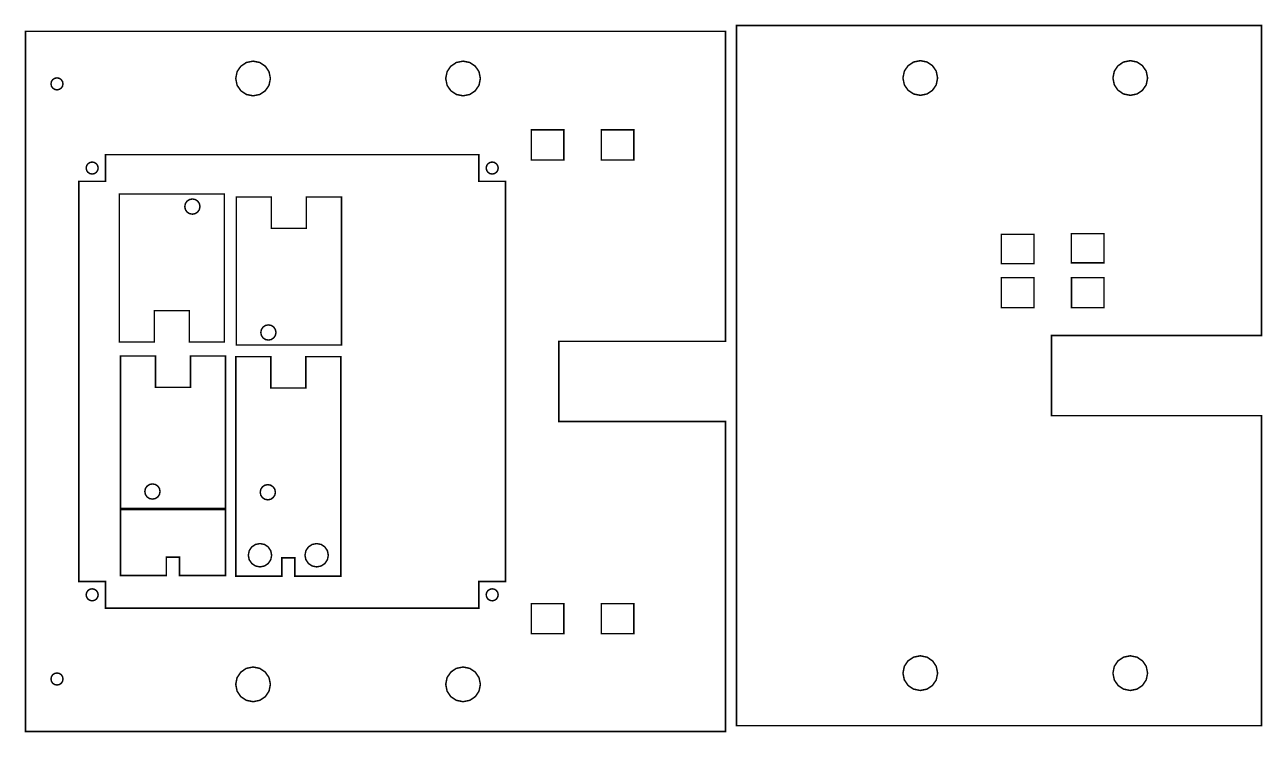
# Model space of a CAD drawing. Extents: x 0.21 to 9.49, y 0.26 to 5.57.
import ezdxf

# ---------------------------------------------------------------- set-up
doc = ezdxf.new("R2010")
doc.units = 0
doc.layers.get('0').update_dxf_attribs({"linetype": 'CONTINUOUS'})

msp = doc.modelspace()

# ---------------------------------------------------------------- linework, layer by layer
at = {"color": 0}
for points, const_width in [([(9.48649, 0.313368), (5.54947, 0.313368), (5.54947, 5.56336), (9.48649, 5.56336), (9.48649, 3.23839), (7.91174, 3.23839), (7.91174, 2.93836), (7.91174, 2.63835), (9.48649, 2.63835), (9.48649, 0.313368)], 0.011111), ([(5.4669, 0.269476), (0.216906, 0.269476), (0.216906, 5.51947), (5.4669, 5.51947), (5.4669, 3.1945), (4.2169, 3.1945), (4.2169, 2.89447), (4.2169, 2.59451), (5.4669, 2.59451), (5.4669, 0.269476)], 0.011111), ([(1.92361, 5.296), (1.87299, 5.28581), (1.83165, 5.25792), (1.80382, 5.21664), (1.79363, 5.16596), (1.80382, 5.1154), (1.83165, 5.07406), (1.87299, 5.04622), (1.92361, 5.03597), (1.97418, 5.04622), (2.01551, 5.07406), (2.04335, 5.1154), (2.0536, 5.16596), (2.04335, 5.21664), (2.01551, 5.25792), (1.97418, 5.28581), (1.92361, 5.296), (1.92361, 5.296)], 0.011111), ([(3.49843, 5.296), (3.44781, 5.28581), (3.40647, 5.25792), (3.37864, 5.21664), (3.36843, 5.16596), (3.37864, 5.1154), (3.40647, 5.07406), (3.44781, 5.04622), (3.49843, 5.03597), (3.54899, 5.04622), (3.59033, 5.07406), (3.61817, 5.1154), (3.62842, 5.16596), (3.61817, 5.21664), (3.59033, 5.25792), (3.54899, 5.28581), (3.49843, 5.296)], 0.011111), ([(6.92746, 5.29964), (6.87685, 5.28944), (6.8355, 5.26161), (6.80767, 5.22026), (6.79747, 5.16965), (6.80767, 5.11908), (6.8355, 5.07775), (6.87685, 5.04992), (6.92746, 5.03965), (6.97803, 5.04992), (7.01937, 5.07775), (7.04719, 5.11908), (7.05746, 5.16965), (7.04719, 5.22026), (7.01937, 5.26161), (6.97803, 5.28944), (6.92746, 5.29964)], 0.011111), ([(8.50228, 5.29964), (8.45161, 5.28944), (8.41032, 5.26161), (8.38243, 5.22026), (8.37224, 5.16965), (8.38243, 5.11908), (8.41026, 5.07775), (8.45161, 5.04992), (8.50222, 5.03965), (8.55285, 5.04992), (8.59418, 5.07775), (8.62201, 5.11908), (8.63226, 5.16965), (8.62201, 5.22026), (8.59418, 5.26161), (8.55285, 5.28944), (8.50228, 5.29964), (8.50228, 5.29964)], 0.011111), ([(0.453125, 5.17079), (0.435601, 5.16726), (0.421278, 5.15761), (0.411675, 5.14328), (0.408149, 5.12576), (0.411675, 5.10829), (0.421278, 5.09397), (0.435601, 5.08436), (0.453125, 5.08078), (0.470594, 5.08436), (0.484918, 5.09397), (0.494575, 5.10829), (0.498156, 5.12576), (0.494575, 5.14328), (0.484918, 5.15761), (0.470594, 5.16726), (0.453125, 5.17079)], 0.011111), ([(4.00982, 4.55561), (4.25412, 4.55561), (4.25412, 4.7806), (4.00982, 4.7806), (4.00982, 4.55561)], 0.01087), ([(4.53504, 4.55561), (4.77929, 4.55561), (4.77929, 4.7806), (4.53504, 4.7806), (4.53504, 4.55561)], 0.01087), ([(0.816894, 4.59446), (0.816894, 4.39447), (0.616917, 4.39447), (0.616917, 1.39447), (0.816894, 1.39447), (0.816894, 1.1945), (3.61692, 1.1945), (3.61692, 1.39447), (3.81689, 1.39447), (3.81689, 4.39447), (3.61692, 4.39447), (3.61692, 4.59446), (0.816894, 4.59446)], 0.011111), ([(0.716906, 4.5395), (0.699382, 4.53597), (0.685058, 4.52632), (0.675456, 4.51199), (0.671929, 4.49447), (0.675456, 4.477), (0.685058, 4.46267), (0.699382, 4.45307), (0.716906, 4.44949), (0.734375, 4.45307), (0.748697, 4.46267), (0.758356, 4.477), (0.761936, 4.49447), (0.758356, 4.51199), (0.748697, 4.52632), (0.734375, 4.53597), (0.716906, 4.5395), (0.716906, 4.5395)], 0.011111), ([(3.7169, 4.5395), (3.69938, 4.53597), (3.68506, 4.52632), (3.67546, 4.51199), (3.67193, 4.49447), (3.67546, 4.477), (3.68506, 4.46267), (3.69938, 4.45307), (3.7169, 4.44949), (3.73438, 4.45307), (3.74869, 4.46267), (3.75836, 4.477), (3.76193, 4.49447), (3.75836, 4.51199), (3.74869, 4.52632), (3.73438, 4.53597), (3.7169, 4.5395), (3.7169, 4.5395)], 0.011111), ([(0.920628, 3.18956), (1.18327, 3.18956), (1.18327, 3.42453), (1.44586, 3.42453), (1.44586, 3.18956), (1.70844, 3.18956), (1.70844, 4.30003), (0.920628, 4.30003), (0.920628, 3.18956)], 0.011111), ([(2.58637, 4.27746), (2.32374, 4.27746), (2.32374, 4.04249), (2.06114, 4.04249), (2.06114, 4.27746), (1.79856, 4.27746), (1.79856, 3.16699), (2.58637, 3.16699), (2.58637, 4.27746)], 0.011111), ([(1.52544, 4.20551), (1.52094, 4.22771), (1.50874, 4.24582), (1.49061, 4.25808), (1.46843, 4.26253), (1.44624, 4.25808), (1.42811, 4.24582), (1.4159, 4.22771), (1.41146, 4.20551), (1.4159, 4.18338), (1.42811, 4.16525), (1.44624, 4.15306), (1.46843, 4.14854), (1.49061, 4.15306), (1.50874, 4.16525), (1.52094, 4.18338), (1.52544, 4.20551)], 0.011111), ([(7.78039, 3.77821), (7.53597, 3.77821), (7.53597, 3.9981), (7.78039, 3.9981), (7.78039, 3.77821)], 0.010622), ([(8.06119, 3.78353), (8.30556, 3.78353), (8.30556, 4.00336), (8.06119, 4.00336), (8.06119, 3.78353)], 0.010622), ([(7.78039, 3.44829), (7.78039, 3.67329), (7.53597, 3.67329), (7.53597, 3.44829), (7.78039, 3.44829)], 0.01087), ([(8.30556, 3.44829), (8.30556, 3.67329), (8.06119, 3.67329), (8.06119, 3.44829), (8.30556, 3.44829)], 0.01087), ([(1.98156, 3.26144), (1.986, 3.23926), (1.99821, 3.22114), (2.01633, 3.20893), (2.03851, 3.20443), (2.06071, 3.20893), (2.07883, 3.22114), (2.09104, 3.23926), (2.09554, 3.26144), (2.09104, 3.28364), (2.07883, 3.30176), (2.06071, 3.31396), (2.03851, 3.31842), (2.01633, 3.31396), (1.99821, 3.30176), (1.986, 3.28364), (1.98156, 3.26144)], 0.011111), ([(1.71685, 3.0849), (1.45426, 3.0849), (1.45426, 2.84987), (1.19168, 2.84987), (1.19168, 3.0849), (0.929036, 3.0849), (0.929036, 1.97439), (0.929036, 1.43896), (1.27376, 1.43896), (1.27376, 1.57676), (1.37218, 1.57676), (1.37218, 1.43896), (1.71685, 1.43896), (1.71685, 1.97439), (1.71685, 3.0849)], 0.011111), ([(2.58197, 3.07969), (2.31933, 3.07969), (2.31933, 2.84467), (2.05675, 2.84467), (2.05675, 3.07969), (1.79417, 3.07969), (1.79417, 1.96918), (1.79417, 1.43375), (2.13883, 1.43375), (2.13883, 1.57156), (2.23725, 1.57156), (2.23725, 1.43375), (2.58197, 1.43375), (2.58197, 1.96918), (2.58197, 3.07969)], 0.011111), ([(1.11203, 2.06885), (1.11648, 2.04671), (1.12869, 2.0286), (1.14681, 2.01639), (1.16905, 2.01187), (1.19119, 2.01639), (1.20931, 2.0286), (1.22152, 2.04671), (1.22602, 2.06885), (1.22152, 2.0911), (1.20931, 2.10921), (1.19119, 2.12142), (1.16905, 2.12586), (1.14681, 2.12142), (1.12869, 2.10921), (1.11648, 2.0911), (1.11203, 2.06885), (1.11203, 2.06885)], 0.011111), ([(1.97715, 2.06364), (1.98161, 2.0415), (1.99382, 2.02339), (2.01193, 2.01118), (2.03413, 2.00667), (2.05626, 2.01118), (2.07443, 2.02339), (2.08664, 2.0415), (2.09114, 2.06364), (2.08664, 2.08583), (2.07443, 2.10394), (2.05626, 2.11621), (2.03413, 2.12067), (2.01193, 2.11621), (1.99382, 2.10394), (1.98161, 2.08583), (1.97715, 2.06364)], 0.011111), ([(0.940158, 1.93858), (0.940158, 1.93864), (1.70535, 1.93864), (1.70535, 1.93858), (0.940158, 1.93858)], 0.020581), ([(1.88803, 1.59119), (1.89486, 1.55718), (1.91363, 1.52935), (1.94146, 1.51058), (1.97553, 1.50369), (2.00956, 1.51058), (2.03737, 1.52935), (2.05615, 1.55718), (2.06304, 1.59119), (2.05615, 1.62528), (2.03737, 1.6531), (2.00956, 1.67188), (1.97553, 1.67871), (1.94146, 1.67188), (1.91363, 1.6531), (1.89486, 1.62528), (1.88803, 1.59119)], 0.011111), ([(2.31304, 1.59119), (2.31988, 1.55718), (2.33865, 1.52935), (2.36649, 1.51058), (2.40056, 1.50369), (2.43457, 1.51058), (2.4624, 1.52935), (2.48118, 1.55718), (2.48807, 1.59119), (2.48118, 1.62528), (2.4624, 1.6531), (2.43457, 1.67188), (2.40056, 1.67871), (2.36649, 1.67188), (2.33865, 1.6531), (2.31988, 1.62528), (2.31304, 1.59119)], 0.011111), ([(0.716906, 1.33946), (0.699382, 1.33594), (0.685058, 1.32633), (0.675456, 1.31201), (0.671929, 1.29449), (0.675456, 1.27702), (0.685058, 1.2627), (0.699382, 1.25304), (0.716906, 1.24946), (0.734375, 1.25304), (0.748697, 1.2627), (0.758356, 1.27702), (0.761936, 1.29449), (0.758356, 1.31201), (0.748697, 1.32633), (0.734375, 1.33594), (0.716906, 1.33946), (0.716906, 1.33946)], 0.011111), ([(3.7169, 1.33946), (3.69938, 1.33594), (3.68506, 1.32633), (3.67546, 1.31201), (3.67193, 1.29449), (3.67546, 1.27702), (3.68506, 1.2627), (3.69938, 1.25304), (3.7169, 1.24946), (3.73438, 1.25304), (3.74869, 1.2627), (3.75836, 1.27702), (3.76193, 1.29449), (3.75836, 1.31201), (3.74869, 1.32633), (3.73438, 1.33594), (3.7169, 1.33946), (3.7169, 1.33946)], 0.011111), ([(4.00982, 1.00331), (4.25412, 1.00331), (4.25412, 1.22868), (4.00982, 1.22868), (4.00982, 1.00331)], 0.010889), ([(4.53504, 1.00331), (4.77929, 1.00331), (4.77929, 1.22868), (4.53504, 1.22868), (4.53504, 1.00331)], 0.010889), ([(6.92746, 0.837076), (6.87685, 0.826878), (6.8355, 0.799044), (6.80767, 0.757704), (6.79747, 0.707086), (6.80767, 0.656521), (6.8355, 0.615181), (6.87685, 0.587294), (6.92746, 0.57704), (6.97803, 0.587294), (7.01937, 0.615126), (7.04719, 0.656467), (7.05746, 0.707086), (7.04719, 0.757704), (7.01937, 0.799044), (6.97803, 0.826878), (6.92746, 0.837076)], 0.011111), ([(8.50228, 0.837076), (8.45161, 0.826878), (8.41032, 0.799044), (8.38243, 0.757704), (8.37224, 0.707086), (8.38243, 0.656521), (8.41026, 0.615181), (8.45161, 0.587294), (8.50222, 0.57704), (8.55285, 0.587294), (8.59418, 0.615126), (8.62201, 0.656467), (8.63226, 0.707086), (8.62201, 0.757704), (8.59418, 0.799044), (8.55285, 0.826878), (8.50228, 0.837076), (8.50228, 0.837076)], 0.011111), ([(1.92361, 0.752983), (1.87299, 0.742785), (1.83165, 0.714953), (1.80382, 0.673611), (1.79363, 0.622993), (1.80382, 0.572374), (1.83165, 0.531033), (1.87299, 0.503201), (1.92361, 0.492947), (1.97418, 0.503201), (2.01551, 0.531033), (2.04335, 0.572374), (2.0536, 0.622993), (2.04335, 0.673611), (2.01551, 0.714953), (1.97418, 0.742785), (1.92361, 0.752983), (1.92361, 0.752983)], 0.011111), ([(3.49843, 0.752983), (3.44781, 0.742785), (3.40647, 0.714953), (3.37864, 0.673611), (3.36843, 0.622993), (3.37864, 0.572374), (3.40647, 0.531033), (3.44781, 0.503201), (3.49843, 0.492947), (3.54899, 0.503201), (3.59033, 0.531033), (3.61817, 0.572374), (3.62842, 0.622993), (3.61817, 0.673611), (3.59033, 0.714953), (3.54899, 0.742785), (3.49843, 0.752983)], 0.011111), ([(0.453125, 0.708171), (0.435601, 0.704644), (0.421278, 0.695042), (0.411675, 0.680718), (0.408149, 0.663194), (0.411675, 0.645725), (0.421278, 0.631401), (0.435601, 0.621744), (0.453125, 0.618164), (0.470594, 0.621744), (0.484918, 0.631401), (0.494575, 0.645725), (0.498156, 0.663194), (0.494575, 0.680718), (0.484918, 0.695042), (0.470594, 0.704644), (0.453125, 0.708171)], 0.011111)]:
    msp.add_lwpolyline(points, close=True, dxfattribs=dict(at, const_width=const_width))
at = {"color": 5}
msp.add_lwpolyline([(0.940158, 1.93858), (0.940158, 1.93864), (1.70535, 1.93864), (1.70535, 1.93858), (0.940158, 1.93858)], close=True, dxfattribs=at)

doc.saveas('drawing.dxf')
